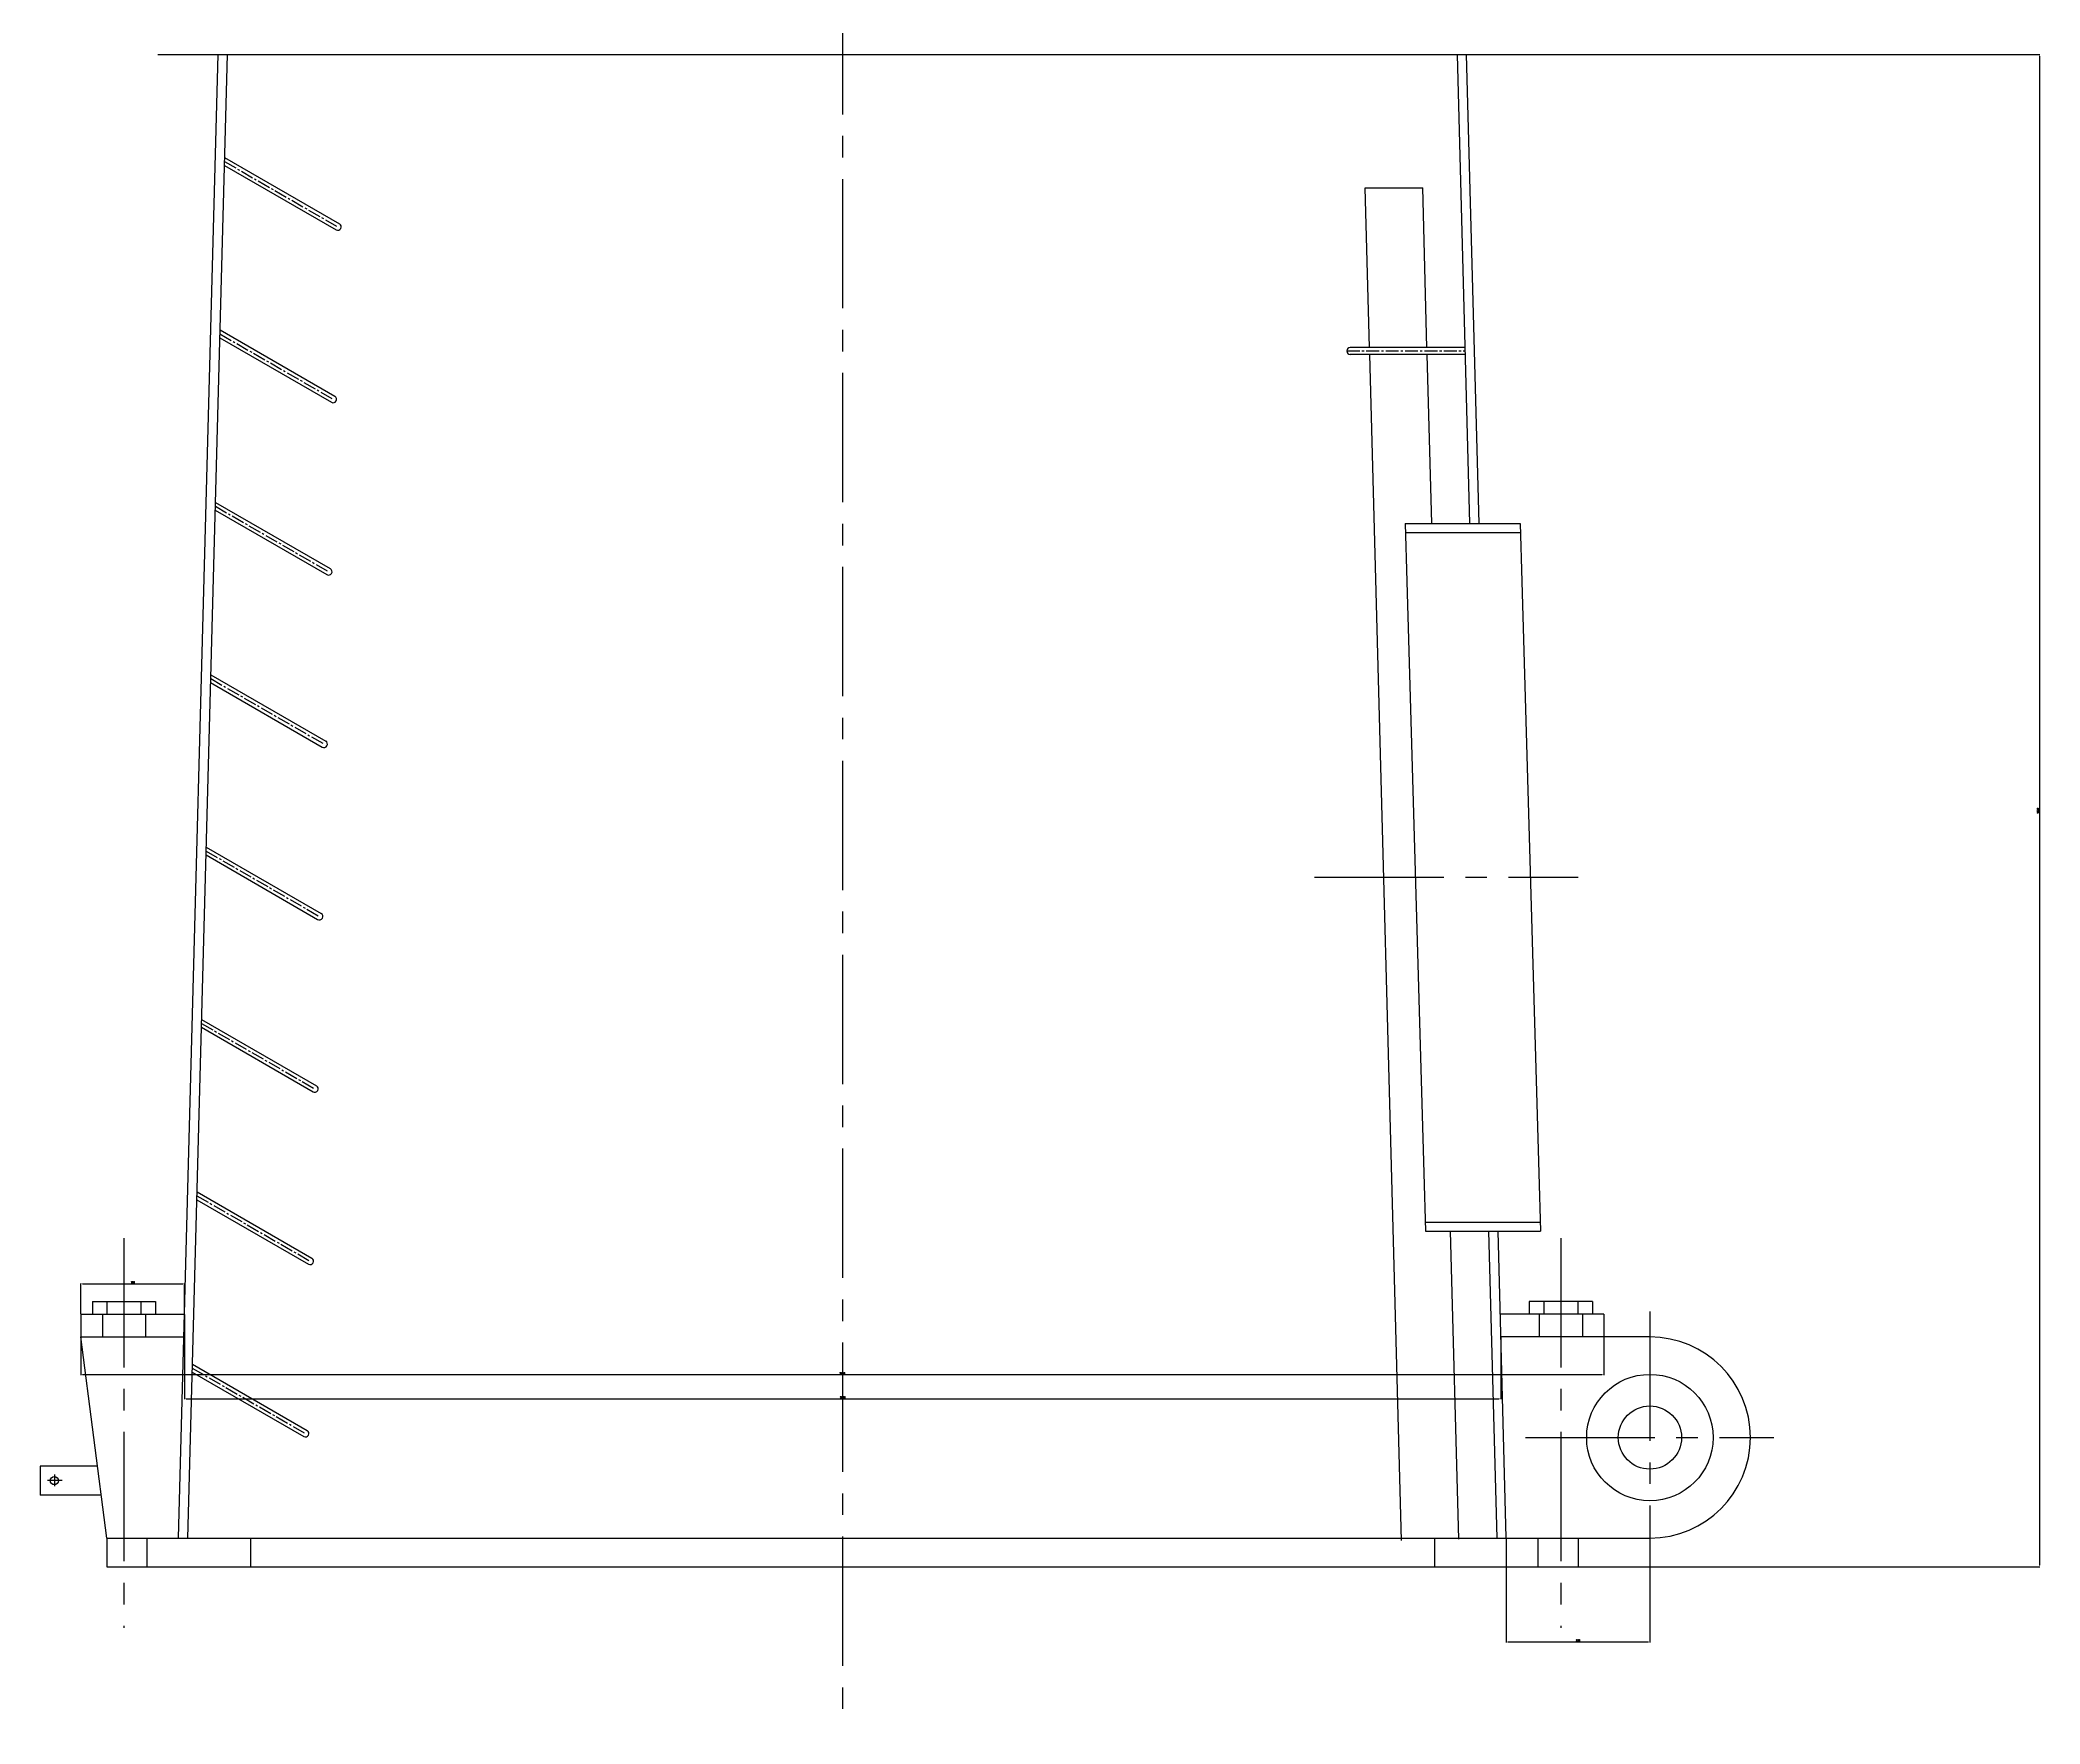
# Model space of a CAD drawing. Extents: x 45567 to 121349, y -17555 to 19241.
# Drawn here: x 67357 to 70837, y -13479 to -10548 of the extents above; entities that cross this region are included whole.
import ezdxf

# ---------------------------------------------------------------- set-up
doc = ezdxf.new("R2010")
doc.units = 0
doc.header["$LTSCALE"] = 30
doc.header["$MEASUREMENT"] = 0
doc.linetypes.add('CENTER2', pattern=[1.125, 0.75, -0.125, 0.125, -0.125])
doc.layers.get('DEFPOINTS').update_dxf_attribs({"linetype": 'CONTINUOUS'})
for name, color, linetype in [('1', 2, 'CONTINUOUS'), ('2', 1, 'CONTINUOUS'), ('3', 3, 'CENTER2')]:
    doc.layers.add(name, color=color, linetype=linetype)
doc.styles.add('HZ', font='simplex.shx', dxfattribs={"width": 0.75, "bigfont": 'SBTXT.shx'})
doc.dimstyles.new('STANDARD$0', dxfattribs={"dimtxt": 3.2, "dimasz": 2.8, "dimexe": 0.6, "dimexo": 0.6, "dimgap": 1, "dimtad": 1, "dimdec": 0, "dimzin": 0, "dimdsep": 46, "dimtxsty": 'HZ', "dimcen": 0.09, "dimadec": 0, "dimazin": 0, "dimtfac": 1, "dimtdec": 0, "dimtmove": 0, "dimatfit": 3, "dimfxl": 0, "dimtolj": 1, "dimtzin": 0, "dimarcsym": 0})

# ---------------------------------------------------------------- blocks, each defined once
blk = doc.blocks.new('*D643')
at = {"layer": '1', "color": 0, "lineweight": -2}
for p, q in [((67608.9, -12766.2), (67608.9, -12913.9)), ((69899.1, -12806.2), (69899.1, -12913.9)), ((67611.7, -12913.3), (69896.3, -12913.3))]:
    blk.add_line(p, q, dxfattribs=at)
at = {"layer": '1', "color": 0}
for points in [[(67611.7, -12912.8), (67611.7, -12913.7), (67608.9, -12913.3)], [(69896.3, -12912.8), (69896.3, -12913.7), (69899.1, -12913.3)]]:
    blk.add_solid(points, dxfattribs=at)
at = {"layer": 'DEFPOINTS', "color": 0}
for p in [(67608.9, -12765.6), (69899.1, -12805.6), (69899.1, -12913.3)]:
    blk.add_point(p, dxfattribs=at)
at = {"layer": '1', "color": 0, "insert": (68754, -12910.7), "char_height": 3.2, "attachment_point": 5, "style": 'HZ'}
blk.add_mtext('\\A1;2290', dxfattribs=at)
blk = doc.blocks.new('*D644')
at = {"layer": '1', "color": 0, "lineweight": -2}
for p, q in [((67428.5, -12806.2), (67428.5, -12872.1)), ((70078.5, -12806.2), (70078.5, -12872.1)), ((70075.7, -12871.5), (67431.3, -12871.5))]:
    blk.add_line(p, q, dxfattribs=at)
at = {"layer": '1', "color": 0}
for points in [[(67431.3, -12871), (67431.3, -12871.9), (67428.5, -12871.5)], [(70075.7, -12871), (70075.7, -12871.9), (70078.5, -12871.5)]]:
    blk.add_solid(points, dxfattribs=at)
at = {"layer": 'DEFPOINTS', "color": 0}
for p in [(67428.5, -12805.6), (70078.5, -12805.6), (67428.5, -12871.5)]:
    blk.add_point(p, dxfattribs=at)
at = {"layer": '1', "color": 0, "insert": (68753.5, -12868.9), "char_height": 3.2, "attachment_point": 5, "style": 'HZ'}
blk.add_mtext('\\A1;2650', dxfattribs=at)
blk = doc.blocks.new('*D646')
at = {"layer": '1', "color": 0, "lineweight": -2}
for p, q in [((67428.5, -12765), (67428.5, -12712.4)), ((67431.3, -12713), (67606.1, -12713)), ((67608.9, -12765), (67608.9, -12712.4))]:
    blk.add_line(p, q, dxfattribs=at)
at = {"layer": '1', "color": 0}
for points in [[(67431.3, -12712.6), (67431.3, -12713.5), (67428.5, -12713)], [(67606.1, -12712.6), (67606.1, -12713.5), (67608.9, -12713)]]:
    blk.add_solid(points, dxfattribs=at)
at = {"layer": 'DEFPOINTS', "color": 0}
for p in [(67608.9, -12713), (67428.5, -12765.6), (67608.9, -12765.6)]:
    blk.add_point(p, dxfattribs=at)
at = {"layer": '1', "color": 0, "insert": (67518.7, -12710.4), "char_height": 3.2, "attachment_point": 5, "style": 'HZ'}
blk.add_mtext('\\A1;180', dxfattribs=at)
blk = doc.blocks.new('*D647')
at = {"layer": '1', "color": 0, "lineweight": -2}
for p, q in [((69908.5, -13155.7), (69908.5, -13337)), ((70158.5, -13200.4), (70158.5, -13337)), ((70155.7, -13336.4), (69911.3, -13336.4))]:
    blk.add_line(p, q, dxfattribs=at)
at = {"layer": '1', "color": 0}
for points in [[(69911.3, -13335.9), (69911.3, -13336.8), (69908.5, -13336.4)], [(70155.7, -13335.9), (70155.7, -13336.8), (70158.5, -13336.4)]]:
    blk.add_solid(points, dxfattribs=at)
at = {"layer": 'DEFPOINTS', "color": 0}
for p in [(69908.5, -13155.1), (70158.5, -13199.8), (69908.5, -13336.4)]:
    blk.add_point(p, dxfattribs=at)
at = {"layer": '1', "color": 0, "insert": (70033.5, -13333.8), "char_height": 3.2, "attachment_point": 5, "style": 'HZ'}
blk.add_mtext('\\A1;250', dxfattribs=at)
blk = doc.blocks.new('*D1071')
at = {"layer": '1', "color": 0, "lineweight": -2}
for p, q in [((69942.5, -10573.6), (70837.2, -10573.6)), ((70836.6, -10576.4), (70836.6, -13202.8)), ((70034.1, -13205.6), (70837.2, -13205.6))]:
    blk.add_line(p, q, dxfattribs=at)
at = {"layer": '1', "color": 0}
for points in [[(70836.1, -10576.4), (70837.1, -10576.4), (70836.6, -10573.6)], [(70836.1, -13202.8), (70837.1, -13202.8), (70836.6, -13205.6)]]:
    blk.add_solid(points, dxfattribs=at)
at = {"layer": 'DEFPOINTS', "color": 0}
for p in [(69941.9, -10573.6), (70033.5, -13205.6), (70836.6, -13205.6)]:
    blk.add_point(p, dxfattribs=at)
at = {"layer": '1', "color": 0, "insert": (70834, -11889.6), "char_height": 3.2, "attachment_point": 5, "rotation": 90, "style": 'HZ'}
blk.add_mtext('\\A1;2632', dxfattribs=at)

msp = doc.modelspace()

# ---------------------------------------------------------------- linework, layer by layer
at = {"layer": '1'}
msp.add_line((67562.23179, -10573.554272), (69941.869287, -10573.554272), dxfattribs=at)
at = {"layer": '2'}
for p, q in [((67598.466505, -13155.126974), (67667.475009, -10573.554272)), ((67614.460792, -13155.55452), (67683.480724, -10573.554272)), ((69845.253514, -11389.55452), (69823.440859, -10573.554272)), ((69861.25923, -11389.55452), (69839.446574, -10573.554272)), ((67678.319808, -10766.621495), (67872.532811, -10878.750425)), ((67678.684577, -10752.975688), (67878.532811, -10868.35812)), ((69663.177979, -10805.55452), (69763.2137, -10805.55452)), ((69670.609249, -11083.55452), (69663.177979, -10805.55452)), ((69770.64497, -11083.55452), (69763.2137, -10805.55452)), ((67670.665221, -11052.975688), (67870.513455, -11168.35812)), ((67670.300452, -11066.621495), (67864.513455, -11178.750425)), ((69837.234158, -11083.55452), (69637.234158, -11083.55452)), ((69837.234158, -11095.55452), (69637.234158, -11095.55452)), ((69726.115133, -13160.001137), (69670.930023, -11095.55452)), ((69778.824714, -11389.55452), (69770.965745, -11095.55452)), ((67662.281096, -11366.621495), (67856.494098, -11478.750425)), ((67662.645864, -11352.975688), (67862.494098, -11468.35812)), ((69732.537728, -11389.55452), (69768.026592, -12621.55452)), ((69732.537728, -11389.55452), (69932.620689, -11389.55452)), ((69732.998623, -11405.55452), (69933.081583, -11405.55452)), ((69932.620689, -11389.55452), (69968.109553, -12621.55452)), ((67654.626508, -11652.975688), (67854.474742, -11768.35812)), ((67654.261739, -11666.621495), (67848.474742, -11778.750425)), ((67646.242383, -11966.621495), (67840.455386, -12078.750425)), ((67646.607152, -11952.975688), (67846.455386, -12068.35812)), ((67638.223027, -12266.621495), (67832.43603, -12378.750425)), ((67638.587796, -12252.975688), (67838.43603, -12368.35812)), ((67630.568439, -12552.975688), (67830.416673, -12668.35812)), ((67630.203671, -12566.621495), (67824.416673, -12678.750425)), ((69767.565698, -12605.55452), (69967.648659, -12605.55452)), ((69768.026592, -12621.55452), (69968.109553, -12621.55452)), ((69826.079424, -13157.328973), (69811.757537, -12621.55452)), ((69892.460792, -13155.55452), (69878.186337, -12621.55452)), ((69908.455078, -13155.126974), (69894.192053, -12621.55452)), ((67428.460792, -12765.55452), (67608.880239, -12765.55452)), ((67428.460792, -12765.55452), (67428.460792, -12805.55452)), ((67448.460792, -12743.55452), (67558.460792, -12743.55452)), ((67448.460792, -12743.55452), (67448.460792, -12765.55452)), ((67558.460792, -12743.55452), (67558.460792, -12765.55452)), ((70078.460792, -12765.55452), (69898.041344, -12765.55452)), ((70058.460792, -12743.55452), (69948.460792, -12743.55452)), ((69948.460792, -12743.55452), (69948.460792, -12765.55452)), ((70058.460792, -12743.55452), (70058.460792, -12765.55452)), ((70078.460792, -12765.55452), (70078.460792, -12805.55452)), ((67428.460792, -12805.55452), (67607.810992, -12805.55452)), ((67473.460792, -13155.55452), (67428.460792, -12805.55452)), ((70158.455078, -12805.55452), (69899.110591, -12805.55452)), ((67622.184314, -12866.621495), (67816.397317, -12978.750425)), ((67622.549083, -12852.975688), (67822.397317, -12968.35812)), ((67457.389363, -13030.55452), (67357.389363, -13030.55452)), ((67357.389363, -13030.55452), (67357.389363, -13080.55452)), ((67463.817934, -13080.55452), (67357.389363, -13080.55452)), ((67473.460792, -13155.55452), (67473.460792, -13205.55452)), ((67473.460792, -13155.55452), (70158.455078, -13155.55452)), ((67723.460792, -13155.55452), (67723.460792, -13205.55452)), ((69783.460792, -13155.55452), (69783.460792, -13205.55452)), ((70033.460792, -13155.55452), (70033.460792, -13205.55452)), ((67473.460792, -13205.55452), (70033.460792, -13205.55452))]:
    msp.add_line(p, q, dxfattribs=at)
for centre, radius in [((70158.455078, -12980.55452), 110), ((70158.455078, -12980.55452), 55), ((67382.389363, -13055.55452), 7)]:
    msp.add_circle(centre, radius, dxfattribs=at)
for centre, radius, start, end in [((67875.532811, -10873.554272), 6, 240, 60), ((69637.234158, -11089.55452), 6, 90, 270), ((67867.513455, -11173.554272), 6, 240, 60), ((67859.494098, -11473.554272), 6, 240, 60), ((67851.474742, -11773.554272), 6, 240, 60), ((67843.455386, -12073.554272), 6, 240, 60), ((67835.43603, -12373.554272), 6, 240, 60), ((67827.416673, -12673.554272), 6, 240, 60), ((70158.455078, -12980.55452), 175, 270, 90), ((67819.397317, -12973.554272), 6, 240, 60)]:
    msp.add_arc(centre, radius, start, end, dxfattribs=at)
at = {"layer": '3', "ltscale": 10}
for p, q in [((68753.460792, 14522.227649), (68753.460792, -13479.100933)), ((69574.992162, -12005.55452), (70033.460792, -12005.55452)), ((67503.460792, -12633.364139), (67503.460792, -13311.735103)), ((70003.460792, -12633.364139), (70003.460792, -13311.735103)), ((67465.960792, -12765.55452), (67465.960792, -12805.55452)), ((67473.960792, -12743.55452), (67473.960792, -12765.55452)), ((67532.960792, -12743.55452), (67532.960792, -12765.55452)), ((67540.960792, -12765.55452), (67540.960792, -12805.55452)), ((69965.960792, -12765.55452), (69965.960792, -12805.55452)), ((69973.960792, -12743.55452), (69973.960792, -12765.55452)), ((70032.960792, -12743.55452), (70032.960792, -12765.55452)), ((70040.960792, -12765.55452), (70040.960792, -12805.55452)), ((70158.455078, -12761.322438), (70158.455078, -13199.786602)), ((69941.850731, -12980.55452), (70373.929783, -12980.55452)), ((67382.389363, -13044.70835), (67382.389363, -13065.259973)), ((67396.156896, -13055.55452), (67370.329462, -13055.55452)), ((67543.460792, -13155.55452), (67543.460792, -13205.55452)), ((69963.460792, -13155.55452), (69963.460792, -13205.55452))]:
    msp.add_line(p, q, dxfattribs=at)
at = {"layer": '3'}
for p, q in [((67678.502192, -10759.798592), (67875.532811, -10873.554272)), ((67670.482836, -11059.798592), (67867.513455, -11173.554272)), ((69631.234158, -11089.55452), (69837.234158, -11089.55452)), ((67662.46348, -11359.798592), (67859.494098, -11473.554272)), ((67654.444124, -11659.798592), (67851.474742, -11773.554272)), ((67646.424767, -11959.798592), (67843.455386, -12073.554272)), ((67638.405411, -12259.798592), (67835.43603, -12373.554272)), ((67630.386055, -12559.798592), (67827.416673, -12673.554272)), ((67622.366699, -12859.798592), (67819.397317, -12973.554272))]:
    msp.add_line(p, q, dxfattribs=at)

# ---------------------------------------------------------------- dimensions: what is measured, and where the dimension line sits
at = {"layer": '1'}
dim = msp.add_linear_dim(base=(70836.611911, -13205.55452), p1=(69941.869287, -10573.554272), p2=(70033.460792, -13205.55452), angle=90, dimstyle='STANDARD$0', dxfattribs=at)
dim.commit()
dim.dimension.update_dxf_attribs({"geometry": '*D1071', "text_midpoint": (70834.011911, -11889.554396)})
for base, p1, p2, picture, middle in [((67608.880239, -12713.030142), (67428.460792, -12765.55452), (67608.880239, -12765.55452), '*D646', (67518.670515, -12710.430142)), ((69899.110591, -12913.262551), (67608.880239, -12765.55452), (69899.110591, -12805.55452), '*D643', (68753.995415, -12910.662551)), ((67428.460792, -12871.481537), (70078.460792, -12805.55452), (67428.460792, -12805.55452), '*D644', (68753.460792, -12868.881537)), ((69908.455078, -13336.365396), (70158.455078, -13199.786602), (69908.455078, -13155.126974), '*D647', (70033.455078, -13333.765396))]:
    dim = msp.add_linear_dim(base=base, p1=p1, p2=p2, dimstyle='STANDARD$0', dxfattribs=at)
    dim.commit()
    dim.dimension.update_dxf_attribs({"geometry": picture, "text_midpoint": middle})

doc.saveas('drawing.dxf')
